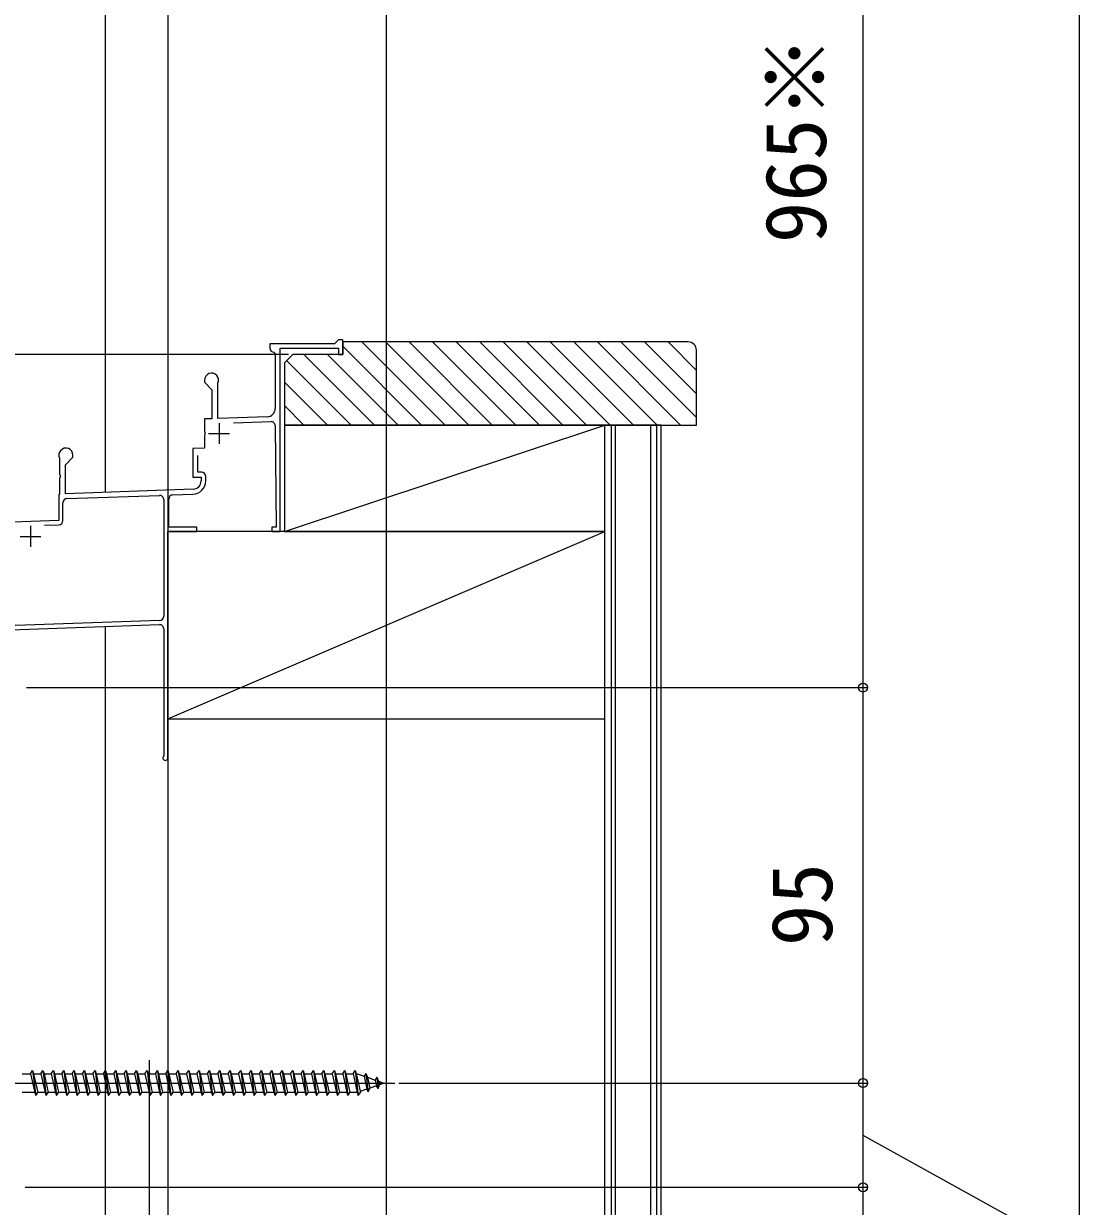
# Model space of a CAD drawing. Units: millimetres, scale not verified. Extents: x -875 to 875, y -1304 to 1296.
# Drawn here: x 621.4 to 875, y 379.7 to 663.7 of the extents above; entities that cross this region are included whole.
import ezdxf
from ezdxf.enums import TextEntityAlignment as Align

# ---------------------------------------------------------------- set-up
doc = ezdxf.new("R2010")
doc.units = ezdxf.units.MM
doc.header["$LTSCALE"] = 8
for name, color, linetype in [('0-2_YKK_11', 7, 'Continuous'), ('0-4_YKK_12', 2, 'Continuous'), ('0-5_YKK_13', 4, 'Continuous'), ('0-6_YKK_D', 6, 'Continuous'), ('0-7_YKK_ZWAK', 7, 'Continuous'), ('0-8_YSS_K', 3, 'Continuous')]:
    doc.layers.add(name, color=color, linetype=linetype)
doc.styles.add('ＭＳ ゴシック', font='')
doc.styles.get('ＭＳ ゴシック').set_extended_font_data('MS Gothic')

msp = doc.modelspace()

# ---------------------------------------------------------------- linework, layer by layer
at = {"layer": '0-2_YKK_11'}
for p, q in [((671.764, 567.803), (680.775, 568.117)), ((665.802, 565.261), (670.802, 565.261)), ((668.302, 567.761), (668.302, 562.761)), ((664.922, 564.986), (664.802, 564.803)), ((630.122, 554.686), (630.002, 554.503)), ((665.102, 553.883), (665.102, 554.961)), ((630.802, 544.348), (630.802, 548.63)), ((631.768, 549.629), (653.968, 550.404)), ((655.002, 549.405), (655.002, 521.37)), ((657.168, 550.516), (662.014, 550.685)), ((623.002, 543.061), (623.002, 538.061)), ((626.346, 543.226), (629.837, 543.348)), ((620.502, 540.561), (625.502, 540.561))]:
    msp.add_line(p, q, dxfattribs=at)
for points in [[(681.81, 567.126), (681.995, 542.761), (681.002, 542.761), (681.002, 541.761), (683.002, 541.761), (683.002, 585.761), (697.002, 585.761), (697.002, 584.261), (698.002, 584.261), (698.002, 587.761), (697.003, 587.761), (696.003, 586.761), (680.502, 586.761), (680.502, 585.761)], [(681.502, 584.761), (681.802, 584.461), (681.802, 571.285)], [(664.802, 578.061), (664.802, 577.561), (666.602, 575.761), (666.602, 568.824), (664.802, 568.761), (664.802, 565.719)], [(679.872, 569.287), (668.002, 568.873), (668.002, 577.189), (668.032, 577.32)], [(664.802, 565.719), (664.922, 565.536), (664.922, 564.986)], [(664.802, 564.803), (664.802, 561.761), (662.002, 561.663), (662.002, 554.761), (664.002, 554.761), (664.002, 553.887)], [(662.072, 551.888), (631.402, 550.817), (631.402, 557.761), (633.202, 559.561), (633.202, 560.061)], [(664.102, 555.961), (663.202, 555.961), (663.202, 559.961)], [(629.972, 559.32), (630.002, 559.189), (630.002, 555.419)], [(630.002, 554.503), (630.002, 550.768), (629.995, 550.768), (629.802, 550.568), (629.802, 544.348), (614.102, 543.799), (614.102, 548.847), (614.192, 549.061)], [(630.002, 555.419), (630.122, 555.236), (630.122, 554.686)], [(656.002, 487.361), (656.002, 541.761), (663.002, 541.761), (663.002, 542.761), (656.202, 542.761), (656.202, 549.516)], [(654.037, 520.37), (619.412, 519.161), (605.702, 519.161)], [(570.259, 517.961), (613.002, 517.961), (613.002, 512.961), (613.702, 512.961), (613.702, 517.961), (653.968, 519.367)], [(655.002, 518.368), (655.002, 487.927), (654.936, 487.738)]]:
    msp.add_lwpolyline(points, dxfattribs=at)
for centre, radius, start, end in [((681.502, 585.761), 1, 180.00002, 269.9988), ((666.502, 578.061), 1.7, 334.15907, 180.00002), ((679.802, 571.285), 2, 271.9979, 0), ((680.81, 567.118), 1, 0.43419, 91.99794), ((631.502, 560.061), 1.7, 0, 205.84242), ((661.902, 553.883), 3.2, 272.00002, 0), ((662.002, 553.887), 2, 271.99997, 0), ((664.102, 554.961), 1, 0, 89.99998), ((631.802, 548.63), 1, 92.00001, 179.99996), ((654.002, 549.405), 1, 0, 92.00001), ((657.202, 549.516), 1, 92.00001, 180.00002), ((629.802, 544.348), 1, 272.00002, 359.99993), ((654.002, 521.37), 1, 272.00002, 0), ((654.002, 518.368), 1, 0, 92.00001), ((655.402, 487.361), 0.6, 141.0582, 0)]:
    msp.add_arc(centre, radius, start, end, dxfattribs=at)
at = {"layer": '0-4_YKK_12'}
msp.add_line((708.502, 10.261), (708.502, 988.061), dxfattribs=at)
at = {"layer": '0-5_YKK_13'}
for p, q in [((623.502, 412.261), (624.252, 406.261)), ((625.502, 411.511), (626.002, 412.261)), ((626.002, 412.261), (626.752, 406.261)), ((626.002, 412.261), (626.252, 411.511)), ((628.502, 412.261), (629.252, 406.261)), ((631.002, 412.261), (631.752, 406.261)), ((633.502, 412.261), (634.252, 406.261)), ((636.002, 412.261), (636.752, 406.261)), ((638.502, 412.261), (639.252, 406.261)), ((641.002, 412.261), (641.752, 406.261)), ((643.502, 412.261), (644.252, 406.261)), ((646.002, 412.261), (646.752, 406.261)), ((648.502, 412.261), (649.252, 406.261)), ((651.002, 412.261), (651.752, 406.261)), ((653.502, 412.261), (654.252, 406.261)), ((656.002, 412.261), (656.752, 406.261)), ((658.502, 412.261), (659.252, 406.261)), ((661.002, 412.261), (661.752, 406.261)), ((663.502, 412.261), (664.252, 406.261)), ((666.002, 412.261), (666.752, 406.261)), ((668.502, 412.261), (669.252, 406.261)), ((671.002, 412.261), (671.752, 406.261)), ((673.502, 412.261), (674.252, 406.261)), ((676.002, 412.261), (676.752, 406.261)), ((678.502, 412.261), (679.252, 406.261)), ((681.002, 412.261), (681.752, 406.261)), ((683.502, 412.261), (684.252, 406.261)), ((686.002, 412.261), (686.752, 406.261)), ((688.502, 412.261), (689.252, 406.261)), ((691.002, 412.261), (691.752, 406.261)), ((693.502, 412.261), (694.252, 406.261)), ((696.002, 412.261), (696.752, 406.261)), ((698.502, 412.261), (699.252, 406.261)), ((701.002, 412.261), (701.752, 406.261)), ((611.502, 409.261), (710.502, 409.261)), ((621.002, 411.511), (623.002, 411.511)), ((623.752, 411.511), (624.752, 407.011)), ((623.752, 411.511), (625.502, 411.511)), ((625.502, 411.511), (626.502, 407.011)), ((626.252, 411.511), (627.252, 407.011)), ((626.252, 411.511), (628.002, 411.511)), ((628.752, 411.511), (630.502, 411.511)), ((628.752, 411.511), (629.752, 407.011)), ((631.252, 411.511), (633.002, 411.511)), ((631.252, 411.511), (632.252, 407.011)), ((633.752, 411.511), (635.502, 411.511)), ((633.752, 411.511), (634.752, 407.011)), ((636.252, 411.511), (638.002, 411.511)), ((636.252, 411.511), (637.252, 407.011)), ((638.752, 411.511), (640.502, 411.511)), ((638.752, 411.511), (639.752, 407.011)), ((641.252, 411.511), (643.002, 411.511)), ((641.252, 411.511), (642.252, 407.011)), ((643.752, 411.511), (645.502, 411.511)), ((643.752, 411.511), (644.752, 407.011)), ((646.252, 411.511), (648.002, 411.511)), ((646.252, 411.511), (647.252, 407.011)), ((648.752, 411.511), (650.502, 411.511)), ((648.752, 411.511), (649.752, 407.011)), ((651.252, 411.511), (653.002, 411.511)), ((651.252, 411.511), (652.252, 407.011)), ((653.752, 411.511), (655.502, 411.511)), ((653.752, 411.511), (654.752, 407.011)), ((656.252, 411.511), (658.002, 411.511)), ((656.252, 411.511), (657.252, 407.011)), ((658.752, 411.511), (659.752, 407.011)), ((661.252, 411.511), (663.002, 411.511)), ((661.252, 411.511), (662.252, 407.011)), ((663.752, 411.511), (664.752, 407.011)), ((666.252, 411.511), (668.002, 411.511)), ((666.252, 411.511), (667.252, 407.011)), ((668.752, 411.511), (669.752, 407.011)), ((671.252, 411.511), (673.002, 411.511)), ((671.252, 411.511), (672.252, 407.011)), ((673.752, 411.511), (674.752, 407.011)), ((676.252, 411.511), (678.002, 411.511)), ((676.252, 411.511), (677.252, 407.011)), ((678.752, 411.511), (679.752, 407.011)), ((681.252, 411.511), (683.002, 411.511)), ((681.252, 411.511), (682.252, 407.011)), ((683.752, 411.511), (684.752, 407.011)), ((686.252, 411.511), (688.002, 411.511)), ((686.252, 411.511), (687.252, 407.011)), ((688.752, 411.511), (689.752, 407.011)), ((691.252, 411.511), (693.002, 411.511)), ((691.252, 411.511), (692.252, 407.011)), ((693.752, 411.511), (695.502, 411.511)), ((693.752, 411.511), (694.752, 407.011)), ((696.252, 411.511), (697.252, 407.011)), ((696.252, 411.511), (698.002, 411.511)), ((698.752, 411.511), (699.752, 407.011)), ((698.752, 411.511), (700.502, 411.511)), ((701.252, 411.511), (701.468, 411.511)), ((701.252, 411.511), (702.252, 407.011)), ((701.468, 411.511), (703.13, 410.939)), ((703.588, 411.574), (703.13, 410.939)), ((703.13, 410.939), (703.822, 407.822)), ((703.588, 411.574), (703.942, 410.659)), ((703.588, 411.574), (704.143, 407.139)), ((703.942, 410.659), (705.837, 410.007)), ((703.942, 410.659), (704.519, 408.062)), ((706.201, 410.675), (705.837, 410.007)), ((705.837, 410.007), (706.145, 408.621)), ((706.201, 410.675), (706.649, 409.727)), ((706.201, 410.675), (706.54, 407.964)), ((706.649, 409.727), (708.002, 409.261)), ((706.649, 409.727), (706.841, 408.861)), ((708.002, 409.261), (706.841, 408.861)), ((624.002, 407.011), (621.002, 407.011)), ((626.502, 407.011), (624.752, 407.011)), ((626.502, 407.011), (626.752, 406.261)), ((626.752, 406.261), (627.252, 407.011)), ((629.002, 407.011), (627.252, 407.011)), ((631.502, 407.011), (629.752, 407.011)), ((634.002, 407.011), (632.252, 407.011)), ((636.502, 407.011), (634.752, 407.011)), ((639.002, 407.011), (637.252, 407.011)), ((641.502, 407.011), (639.752, 407.011)), ((644.002, 407.011), (642.252, 407.011)), ((646.502, 407.011), (644.752, 407.011)), ((649.002, 407.011), (647.252, 407.011)), ((651.502, 407.011), (649.752, 407.011)), ((654.002, 407.011), (652.252, 407.011)), ((656.502, 407.011), (654.752, 407.011)), ((659.002, 407.011), (657.252, 407.011)), ((661.502, 407.011), (659.752, 407.011)), ((664.002, 407.011), (662.252, 407.011)), ((666.502, 407.011), (664.752, 407.011)), ((669.002, 407.011), (667.252, 407.011)), ((671.502, 407.011), (669.752, 407.011)), ((674.002, 407.011), (672.252, 407.011)), ((676.502, 407.011), (674.752, 407.011)), ((679.002, 407.011), (677.252, 407.011)), ((681.502, 407.011), (679.752, 407.011)), ((684.002, 407.011), (682.252, 407.011)), ((686.502, 407.011), (684.752, 407.011)), ((689.002, 407.011), (687.252, 407.011)), ((691.502, 407.011), (689.752, 407.011)), ((694.002, 407.011), (692.252, 407.011)), ((696.502, 407.011), (694.752, 407.011)), ((699.002, 407.011), (697.252, 407.011)), ((701.468, 407.011), (699.752, 407.011)), ((701.5, 407.022), (701.468, 407.011)), ((703.822, 407.822), (702.197, 407.262)), ((704.143, 407.139), (703.822, 407.822)), ((704.143, 407.139), (704.519, 408.062)), ((706.145, 408.621), (704.519, 408.062)), ((706.54, 407.964), (706.145, 408.621)), ((706.54, 407.964), (706.841, 408.861))]:
    msp.add_line(p, q, dxfattribs=at)
for points in [[(623.002, 411.511), (623.502, 412.261), (623.752, 411.511)], [(628.002, 411.511), (628.502, 412.261), (628.752, 411.511)], [(630.502, 411.511), (631.002, 412.261), (631.252, 411.511)], [(633.002, 411.511), (633.502, 412.261), (633.752, 411.511)], [(635.502, 411.511), (636.002, 412.261), (636.252, 411.511)], [(638.002, 411.511), (638.502, 412.261), (638.752, 411.511)], [(640.502, 411.511), (641.002, 412.261), (641.252, 411.511)], [(643.002, 411.511), (643.502, 412.261), (643.752, 411.511)], [(645.502, 411.511), (646.002, 412.261), (646.252, 411.511)], [(648.002, 411.511), (648.502, 412.261), (648.752, 411.511)], [(650.502, 411.511), (651.002, 412.261), (651.252, 411.511)], [(653.002, 411.511), (653.502, 412.261), (653.752, 411.511)], [(655.502, 411.511), (656.002, 412.261), (656.252, 411.511)], [(658.002, 411.511), (658.502, 412.261), (658.752, 411.511)], [(658.752, 411.511), (660.502, 411.511), (661.002, 412.261), (661.252, 411.511)], [(663.002, 411.511), (663.502, 412.261), (663.752, 411.511)], [(663.752, 411.511), (665.502, 411.511), (666.002, 412.261), (666.252, 411.511)], [(668.002, 411.511), (668.502, 412.261), (668.752, 411.511)], [(668.752, 411.511), (670.502, 411.511), (671.002, 412.261), (671.252, 411.511)], [(673.002, 411.511), (673.502, 412.261), (673.752, 411.511)], [(673.752, 411.511), (675.502, 411.511), (676.002, 412.261), (676.252, 411.511)], [(678.002, 411.511), (678.502, 412.261), (678.752, 411.511)], [(678.752, 411.511), (680.502, 411.511), (681.002, 412.261), (681.252, 411.511)], [(683.002, 411.511), (683.502, 412.261), (683.752, 411.511)], [(683.752, 411.511), (685.502, 411.511), (686.002, 412.261), (686.252, 411.511)], [(688.002, 411.511), (688.502, 412.261), (688.752, 411.511)], [(688.752, 411.511), (690.502, 411.511), (691.002, 412.261), (691.252, 411.511)], [(693.002, 411.511), (693.502, 412.261), (693.752, 411.511)], [(695.502, 411.511), (696.002, 412.261), (696.252, 411.511)], [(698.002, 411.511), (698.502, 412.261), (698.752, 411.511)], [(700.502, 411.511), (701.002, 412.261), (701.252, 411.511)], [(623.002, 411.511), (624.002, 407.011), (624.252, 406.261), (624.752, 407.011)], [(628.002, 411.511), (629.002, 407.011), (629.252, 406.261), (629.752, 407.011)], [(630.502, 411.511), (631.502, 407.011), (631.752, 406.261), (632.252, 407.011)], [(633.002, 411.511), (634.002, 407.011), (634.252, 406.261), (634.752, 407.011)], [(635.502, 411.511), (636.502, 407.011), (636.752, 406.261), (637.252, 407.011)], [(638.002, 411.511), (639.002, 407.011), (639.252, 406.261), (639.752, 407.011)], [(640.502, 411.511), (641.502, 407.011), (641.752, 406.261), (642.252, 407.011)], [(643.002, 411.511), (644.002, 407.011), (644.252, 406.261), (644.752, 407.011)], [(645.502, 411.511), (646.502, 407.011), (646.752, 406.261), (647.252, 407.011)], [(648.002, 411.511), (649.002, 407.011), (649.252, 406.261), (649.752, 407.011)], [(650.502, 411.511), (651.502, 407.011), (651.752, 406.261), (652.252, 407.011)], [(653.002, 411.511), (654.002, 407.011), (654.252, 406.261), (654.752, 407.011)], [(655.502, 411.511), (656.502, 407.011), (656.752, 406.261), (657.252, 407.011)], [(658.002, 411.511), (659.002, 407.011), (659.252, 406.261), (659.752, 407.011)], [(660.502, 411.511), (661.502, 407.011), (661.752, 406.261), (662.252, 407.011)], [(663.002, 411.511), (664.002, 407.011), (664.252, 406.261), (664.752, 407.011)], [(665.502, 411.511), (666.502, 407.011), (666.752, 406.261), (667.252, 407.011)], [(668.002, 411.511), (669.002, 407.011), (669.252, 406.261), (669.752, 407.011)], [(670.502, 411.511), (671.502, 407.011), (671.752, 406.261), (672.252, 407.011)], [(673.002, 411.511), (674.002, 407.011), (674.252, 406.261), (674.752, 407.011)], [(675.502, 411.511), (676.502, 407.011), (676.752, 406.261), (677.252, 407.011)], [(678.002, 411.511), (679.002, 407.011), (679.252, 406.261), (679.752, 407.011)], [(680.502, 411.511), (681.502, 407.011), (681.752, 406.261), (682.252, 407.011)], [(683.002, 411.511), (684.002, 407.011), (684.252, 406.261), (684.752, 407.011)], [(685.502, 411.511), (686.502, 407.011), (686.752, 406.261), (687.252, 407.011)], [(688.002, 411.511), (689.002, 407.011), (689.252, 406.261), (689.752, 407.011)], [(690.502, 411.511), (691.502, 407.011), (691.752, 406.261), (692.252, 407.011)], [(693.002, 411.511), (694.002, 407.011), (694.252, 406.261), (694.752, 407.011)], [(695.502, 411.511), (696.502, 407.011), (696.752, 406.261), (697.252, 407.011)], [(698.002, 411.511), (699.002, 407.011), (699.252, 406.261), (699.752, 407.011)], [(700.502, 411.511), (701.502, 407.011), (701.752, 406.261), (702.252, 407.011)]]:
    msp.add_lwpolyline(points, dxfattribs=at)
at = {"layer": '0-6_YKK_D'}
for p, q in [((823.002, 789.261), (823.002, 504.261)), ((685.002, 584.261), (510.002, 584.261)), ((685.002, 584.261), (550.002, 584.261)), ((622.003, 504.261), (824.002, 504.261)), ((623.003, 504.261), (824.002, 504.261)), ((823.002, 504.261), (823.002, 409.261)), ((711.502, 409.261), (824.002, 409.261)), ((711.502, 409.261), (824.002, 409.261)), ((823.002, 409.261), (823.002, 384.261)), ((621.702, 384.261), (824.002, 384.261)), ((621.702, 384.261), (824.002, 384.261))]:
    msp.add_line(p, q, dxfattribs=at)
for points in [[(823.002, 396.761), (858.409, 377.11), (858.409, 344.974)], [(823.002, 384.261), (823.002, 359.261), (823.002, 322.824)]]:
    msp.add_lwpolyline(points, dxfattribs=at)
for centre in [(823.002, 504.261), (823.002, 504.261), (823.002, 409.261), (823.002, 409.261), (823.002, 384.261), (823.002, 384.261)]:
    msp.add_circle(centre, 1.075, dxfattribs=at)
at = {"layer": '0-7_YKK_ZWAK'}
msp.add_lwpolyline([(-875, -1303.9), (875, -1303.9), (875, 1246.1)], dxfattribs=at)
at = {"layer": '0-8_YSS_K'}
for p, q in [((641.002, 551.152), (641.002, 988.061)), ((656.002, 988.061), (656.002, 589.761)), ((641.002, 551.152), (641.002, 836.932)), ((656.002, 589.761), (656.002, 6.761)), ((698.002, 586.237), (716.978, 567.261)), ((702.635, 587.261), (722.635, 567.261)), ((708.292, 587.261), (728.292, 567.261)), ((713.949, 587.261), (733.949, 567.261)), ((719.606, 587.261), (739.606, 567.261)), ((725.262, 587.261), (745.262, 567.261)), ((730.919, 587.261), (750.919, 567.261)), ((736.576, 587.261), (756.576, 567.261)), ((742.233, 587.261), (762.233, 567.261)), ((747.89, 587.261), (767.89, 567.261)), ((753.547, 587.261), (773.547, 567.261)), ((759.204, 587.261), (779.204, 567.261)), ((764.86, 587.261), (783.002, 569.119)), ((770.517, 587.261), (783.002, 574.776)), ((776.174, 587.261), (783.002, 580.433)), ((684.505, 582.764), (700.008, 567.261)), ((688.664, 584.261), (705.664, 567.261)), ((694.321, 584.261), (711.321, 567.261)), ((684.002, 577.609), (694.351, 567.261)), ((684.002, 571.952), (688.694, 567.261)), ((684.002, 541.761), (761.002, 567.261)), ((761.002, 10.261), (761.002, 567.261)), ((761.002, 10.261), (761.002, 567.261)), ((774.502, 567.261), (761.002, 567.261)), ((762.502, 567.261), (762.502, 10.261)), ((763.503, 567.261), (763.503, 10.261)), ((772.002, 567.261), (772.002, 10.261)), ((773.502, 10.261), (773.502, 567.261)), ((774.502, 10.261), (774.502, 567.261)), ((761.002, 541.761), (656.002, 541.761)), ((656.002, 496.761), (761.002, 541.761)), ((641.002, 294.761), (641.002, 518.914))]:
    msp.add_line(p, q, dxfattribs=at)
for points in [[(781.002, 587.261), (698.002, 587.261), (698.002, 584.261), (686.002, 584.261), (684.002, 582.261), (684.002, 567.261)], [(684.002, 567.261), (783.002, 567.261), (783.002, 585.261)], [(656.002, 541.761), (656.002, 496.761), (761.002, 496.761)], [(656.002, 294.761), (641.002, 294.761), (641.002, 518.914)], [(537.87, 237.892), (647.59, 292.752), (651.608, 294.761), (651.608, 414.761)]]:
    msp.add_lwpolyline(points, dxfattribs=at)
msp.add_lwpolyline([(684.002, 541.761), (761.002, 541.761), (761.002, 567.261), (684.002, 567.261)], close=True, dxfattribs=at)
msp.add_arc((781.002, 585.261), 2, 0, 89.99998, dxfattribs=at)

# ---------------------------------------------------------------- texts
at = {"layer": '0-6_YKK_D', "style": 'ＭＳ ゴシック'}
for s, p in [('965※', (818.525, 610.966)), ('95', (820.002, 442.159))]:
    msp.add_text(s, height=14.66, rotation=90, dxfattribs=at).set_placement(p, align=Align.BOTTOM_LEFT)

doc.saveas('drawing.dxf')
